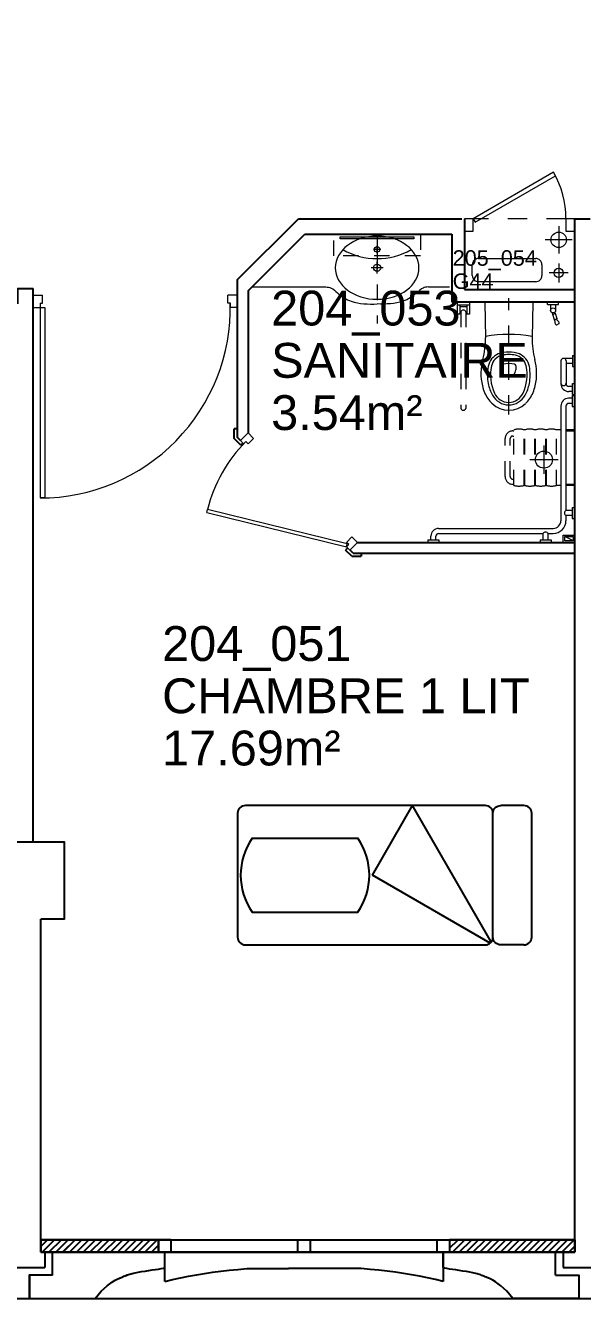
# Model space of a CAD drawing. Header units: metres. Extents: x -5 to 211, y -2 to 116.
# Drawn here: x 201.82 to 205.42, y 47.5 to 55.72 of the extents above; entities that cross this region are included whole.
import ezdxf

# ---------------------------------------------------------------- set-up
doc = ezdxf.new("R2010")
doc.units = ezdxf.units.M
doc.header["$MEASUREMENT"] = 0
for name, pattern in [('AXES2', [1.125, 0.75, -0.125, 0.125, -0.125]), ('CACHÉ', [0.25, 0.125, -0.125]), ('CONTINU', [0]), ('HIDDEN2', [0.1875, 0.125, -0.0625])]:
    doc.linetypes.add(name, pattern=pattern)
doc.layers.get('0').update_dxf_attribs({"linetype": 'CONTINUOUS'})
for name, color, linetype in [('002 poteaux', 7, 'CONTINUOUS'), ('003 murs porteurs', 7, 'CONTINUOUS'), ('004 cloisons', 7, 'CONTINUOUS'), ('004 isolation', 7, 'CONTINUOUS'), ('007 Fenêtre', 7, 'CONTINUOUS'), ('400 Lits', 150, 'CONTINUOUS'), ('A_CHASS', 4, 'CONTINUOUS'), ('A_Etiqu_Gaine', 8, 'CONTINUOUS'), ('A_Etiqu_Gaine_code', 8, 'CONTINUOUS'), ('A_Etiqu_Local', 8, 'CONTINUOUS'), ('A_MURS_CLOI', 7, 'CONTINUOUS'), ('CONTOUR', 54, 'CONTINUOUS')]:
    doc.layers.add(name, color=color, linetype=linetype)
doc.layers.add('A_PORT', color=8, linetype='CONTINUOUS', lineweight=0)
doc.layers.add('A_SANI', color=5, linetype='CONTINU', lineweight=0)
doc.styles.add('Attribut', font='arial.ttf')

# ---------------------------------------------------------------- blocks, each defined once
blk = doc.blocks.new('BROCA5-G971')
at = {"layer": '004 cloisons', "color": 5, "linetype": 'Continuous'}
for p, q in [((57.041283, 2.200203), (57.041283, 2.350212)), ((57.766388, 2.350212), (57.041283, 2.350212)), ((57.766388, 2.250206), (57.766388, 2.350212))]:
    blk.add_line(p, q, dxfattribs=at)
for points in [[(57.316391, 2.050201), (57.336731, 2.07507), (57.3565, 2.096825), (57.375704, 2.115736), (57.394348, 2.132074), (57.412437, 2.14611), (57.429976, 2.158112), (57.446969, 2.168352), (57.463423, 2.1771), (57.479343, 2.184627), (57.494732, 2.191202), (57.494732, 2.191202), (57.502241, 2.194214), (57.509687, 2.197069), (57.517137, 2.199782), (57.52466, 2.202367), (57.532322, 2.204837), (57.540193, 2.207206), (57.548339, 2.209489), (57.556828, 2.211699), (57.565729, 2.21385), (57.575109, 2.215955), (57.575109, 2.215955), (57.595376, 2.220065), (57.617165, 2.224026), (57.639812, 2.227813), (57.66265, 2.231402), (57.685016, 2.234768), (57.706243, 2.237886), (57.725667, 2.240733), (57.742623, 2.243283), (57.756445, 2.245511), (57.766468, 2.247394)], [(57.041283, 2.200203), (56.891388, 2.200203), (56.891388, 2.050201), (57.316391, 2.050201)]]:
    blk.add_lwpolyline(points, dxfattribs=at)
blk = doc.blocks.new('BROCA5-G970')
at = {"layer": '004 cloisons'}
blk.add_blockref('BROCA5-G971', (0, 0), dxfattribs=at)
blk = doc.blocks.new('BROCA4-G1042')
at = {"layer": '004 cloisons', "color": 5, "linetype": 'Continuous'}
for p, q in [((59.566383, 2.350212), (60.291489, 2.350212)), ((59.566383, 2.250206), (59.566383, 2.350212)), ((60.291489, 2.200203), (60.291489, 2.350212))]:
    blk.add_line(p, q, dxfattribs=at)
for points in [[(60.01638, 2.050201), (59.99604, 2.07507), (59.976271, 2.096825), (59.957067, 2.115736), (59.938423, 2.132074), (59.920334, 2.14611), (59.902796, 2.158112), (59.885802, 2.168352), (59.869348, 2.1771), (59.853429, 2.184627), (59.838039, 2.191202), (59.838039, 2.191202), (59.83053, 2.194214), (59.823084, 2.197069), (59.815634, 2.199782), (59.808112, 2.202367), (59.800449, 2.204837), (59.792579, 2.207206), (59.784433, 2.209489), (59.775943, 2.211699), (59.767042, 2.21385), (59.757662, 2.215955), (59.757662, 2.215955), (59.737396, 2.220065), (59.715606, 2.224026), (59.69296, 2.227813), (59.670121, 2.231402), (59.647755, 2.234768), (59.626528, 2.237886), (59.607104, 2.240733), (59.590148, 2.243283), (59.576326, 2.245511), (59.566303, 2.247394)], [(60.291489, 2.200203), (60.441383, 2.200203), (60.441383, 2.050201), (60.01638, 2.050201)]]:
    blk.add_lwpolyline(points, dxfattribs=at)
blk = doc.blocks.new('BROCA4-G1041')
at = {"layer": '004 cloisons'}
blk.add_blockref('BROCA4-G1042', (0, 0), dxfattribs=at)
blk = doc.blocks.new('BROCA4-G972')
at = {"layer": '004 cloisons', "color": 5, "linetype": 'Continuous'}
for p, q in [((57.041283, 2.200203), (57.041283, 2.350212)), ((57.766388, 2.350212), (57.041283, 2.350212)), ((57.766388, 2.250206), (57.766388, 2.350212))]:
    blk.add_line(p, q, dxfattribs=at)
for points in [[(57.316391, 2.050201), (57.336731, 2.07507), (57.3565, 2.096825), (57.375704, 2.115736), (57.394348, 2.132074), (57.412437, 2.14611), (57.429976, 2.158112), (57.446969, 2.168352), (57.463423, 2.1771), (57.479343, 2.184627), (57.494732, 2.191202), (57.494732, 2.191202), (57.502241, 2.194214), (57.509687, 2.197069), (57.517137, 2.199782), (57.52466, 2.202367), (57.532322, 2.204837), (57.540193, 2.207206), (57.548339, 2.209489), (57.556828, 2.211699), (57.565729, 2.21385), (57.575109, 2.215955), (57.575109, 2.215955), (57.595376, 2.220065), (57.617165, 2.224026), (57.639812, 2.227813), (57.66265, 2.231402), (57.685016, 2.234768), (57.706243, 2.237886), (57.725667, 2.240733), (57.742623, 2.243283), (57.756445, 2.245511), (57.766468, 2.247394)], [(57.041283, 2.200203), (56.891388, 2.200203), (56.891388, 2.050201), (57.316391, 2.050201)]]:
    blk.add_lwpolyline(points, dxfattribs=at)
blk = doc.blocks.new('BROCA4-G971')
at = {"layer": '004 cloisons'}
blk.add_blockref('BROCA4-G972', (0, 0), dxfattribs=at)
blk = doc.blocks.new('BROCA4-G968')
at = {"layer": '004 cloisons', "color": 1, "linetype": 'Continuous'}
for p in [(58.296982, 2.243614), (59.035789, 2.243614)]:
    blk.add_line(p, (58.566383, 2.243614), dxfattribs=at)
blk.add_lwpolyline([(57.766388, 2.160209), (57.817545, 2.172672), (57.868563, 2.184034), (57.919652, 2.194367), (57.971023, 2.203737), (58.022887, 2.212214), (58.075455, 2.219867), (58.128938, 2.226765), (58.183546, 2.232976), (58.23949, 2.23857), (58.296982, 2.243614)], dxfattribs=at)
blk = doc.blocks.new('BROCA4-G967')
at = {"layer": '004 cloisons', "color": 1, "linetype": 'Continuous'}
for points in [[(57.766388, 2.160209), (57.766388, 2.350212), (59.566383, 2.350212), (59.566383, 2.160209)], [(59.566383, 2.160209), (59.515226, 2.172672), (59.464209, 2.184034), (59.41312, 2.194367), (59.361748, 2.203737), (59.309884, 2.212214), (59.257316, 2.219867), (59.203833, 2.226765), (59.149225, 2.232976), (59.093281, 2.23857), (59.035789, 2.243614)]]:
    blk.add_lwpolyline(points, dxfattribs=at)
at = {"layer": '004 cloisons'}
blk.add_blockref('BROCA4-G968', (0, 0), dxfattribs=at)
blk = doc.blocks.new('A_Etiqu_Local')
at = {"style": 'Attribut', "flags": 1}
for tag, p in [('CODE_HOPITAL', (-0.4463, 1.9645)), ('CODE_SITE', (-0.4463, 1.7395)), ('CODE_BATIMENT', (-0.4463, 1.5145)), ('CODE_SECTEUR', (-0.4463, 1.2895)), ('CODE_ETAGE', (-0.4463, 1.0645)), ('NOM_NORMALISE', (-0.4463, -0.843)), ('SECTEUR_ACTIVITE', (-0.4463, -1.068)), ('SOUS_SECTEUR_ACTIVITE', (-0.4463, -1.293)), ('VOLUME', (-0.4463, -1.518)), ('SERVICE', (-0.4463, -1.743)), ('CODE_UG', (-0.4463, -1.968)), ('CODE_UA', (-0.4463, -2.193)), ('CODE_POLE', (-0.4463, -2.418)), ('OCCUPANT_EXTERNE', (-0.4463, -2.643)), ('DISPONIBILITE', (-0.4463, -2.868)), ('ACCES_HANDICAPES', (-0.4463, -3.093)), ('NATURE_SOL', (-0.4463, -3.318)), ('RISQUE_LABORATOIRE', (-0.4463, -3.543)), ('AMIANTE', (-0.4463, -3.768))]:
    blk.add_attdef(tag, p, '', height=0.15, dxfattribs=at)
at = {"layer": 'A_Etiqu_Local', "style": 'Attribut'}
for tag, p in [('CODE_PIECE', (-0.4437, 0.5281)), ('NOM_USAGE', (-0.4437, 0.1906)), ('SURFACE', (-0.4437, -0.1469))]:
    blk.add_attdef(tag, p, '', height=0.225, dxfattribs=at)
blk = doc.blocks.new('A_Etiqu_Gaine')
at = {"style": 'Attribut', "flags": 1}
for tag, p in [('CODE_HOPITAL', (-0.4323, 0.8651)), ('CODE_SITE', (-0.4323, 0.7151)), ('CODE_BATIMENT', (-0.4323, 0.5651)), ('CODE_SECTEUR', (-0.4323, 0.4151)), ('CODE_ETAGE', (-0.4323, 0.2651)), ('NOM_NORMALISE', (-0.4323, -0.3349)), ('SECTEUR_ACTIVITE', (-0.4323, -0.4849)), ('SOUS_SECTEUR_ACTIVITE', (-0.4323, -0.6349)), ('SURFACE', (-0.4323, -0.7849)), ('CODE_UG', (-0.4323, -0.9349)), ('CODE_POLE', (-0.4323, -1.0849)), ('AMIANTE', (-0.4323, -1.2349))]:
    blk.add_attdef(tag, p, '', height=0.1, dxfattribs=at)
at = {"layer": 'A_Etiqu_Gaine', "style": 'Attribut'}
blk.add_attdef('NOM_USAGE', (-0.4323, -0.1849), '', height=0.1, dxfattribs=at)
at = {"layer": 'A_Etiqu_Gaine_code', "style": 'Attribut'}
blk.add_attdef('CODE_PIECE', (-0.4323, -0.0349), '', height=0.1, dxfattribs=at)

msp = doc.modelspace()

# ---------------------------------------------------------------- linework, layer by layer
at = {"layer": '002 poteaux', "color": 8, "linetype": 'Continuous'}
msp.add_lwpolyline([(201.7167, 49.9461), (201.5666, 49.9461), (201.5666, 50.4461), (202.0666, 50.4461), (202.0666, 49.9461), (201.9167, 49.9461)], dxfattribs=at)
at = {"layer": '003 murs porteurs', "color": 8, "linetype": 'Continuous'}
for p, q in [((201.9166, 47.7963), (201.9166, 49.9461)), ((202.7562, 47.7963), (201.9162, 47.7963)), ((201.9414, 47.7963), (201.9414, 47.6963)), ((205.3662, 47.7963), (204.4762, 47.7963)), ((205.2914, 47.7963), (205.2914, 47.6963)), ((201.6917, 47.6963), (201.9414, 47.6963)), ((205.2914, 47.6963), (205.5411, 47.6963))]:
    msp.add_line(p, q, dxfattribs=at)
for points in [[(201.9162, 47.7963), (201.9162, 47.8763), (202.7562, 47.8763)], [(202.6762, 47.8763), (202.6762, 47.7963)], [(202.7562, 47.8763), (202.7562, 47.7963)], [(204.4762, 47.7963), (204.4762, 47.8763), (205.3662, 47.8763)], [(204.5562, 47.8763), (204.5562, 47.7963)], [(205.3662, 47.8763), (205.3662, 47.7963)]]:
    msp.add_lwpolyline(points, dxfattribs=at)
at = {"layer": '004 isolation', "color": 8, "linetype": 'Continuous'}
for p, q in [((201.9162, 47.8763), (201.9162, 47.7963)), ((202.7566, 47.8763), (201.9162, 47.8763)), ((201.9599, 47.8763), (201.9162, 47.8327)), ((201.9166, 47.8763), (201.9166, 47.7963)), ((201.9244, 47.7963), (202.0044, 47.8763)), ((202.0486, 47.8763), (201.9682, 47.7963)), ((202.0124, 47.7963), (202.0928, 47.8763)), ((202.1366, 47.8763), (202.0566, 47.7963)), ((202.137, 47.8763), (202.057, 47.7963)), ((202.1008, 47.7963), (202.1808, 47.8763)), ((202.2254, 47.8763), (202.1454, 47.7963)), ((202.1892, 47.7963), (202.2692, 47.8763)), ((202.1896, 47.7963), (202.2696, 47.8763)), ((202.3138, 47.8763), (202.2334, 47.7963)), ((202.278, 47.7963), (202.358, 47.8763)), ((202.4018, 47.8763), (202.3218, 47.7963)), ((202.366, 47.7963), (202.446, 47.8763)), ((202.3663, 47.7963), (202.4464, 47.8763)), ((202.4905, 47.8763), (202.4102, 47.7963)), ((202.4544, 47.7963), (202.5347, 47.8763)), ((202.5786, 47.8763), (202.4986, 47.7963)), ((202.5789, 47.8763), (202.4989, 47.7963)), ((202.5428, 47.7963), (202.6228, 47.8763)), ((202.5431, 47.7963), (202.6231, 47.8763)), ((202.667, 47.8763), (202.587, 47.7963)), ((202.6762, 47.7963), (202.6762, 47.8763)), ((202.6766, 47.7963), (202.6766, 47.8763)), ((202.7566, 47.8763), (202.7566, 47.7963)), ((204.5562, 47.8763), (204.5562, 47.7963)), ((205.3662, 47.8763), (204.5562, 47.8763)), ((204.5673, 47.8763), (204.5562, 47.8652)), ((204.5562, 47.821), (204.6115, 47.8763)), ((204.6557, 47.8763), (204.5757, 47.7963)), ((204.6199, 47.7963), (204.6999, 47.8763)), ((204.7441, 47.8763), (204.6641, 47.7963)), ((204.7083, 47.7963), (204.7883, 47.8763)), ((204.8325, 47.8763), (204.7525, 47.7963)), ((204.7967, 47.7963), (204.8767, 47.8763)), ((204.9209, 47.8763), (204.8409, 47.7963)), ((204.8851, 47.7963), (204.9651, 47.8763)), ((205.0093, 47.8763), (204.9293, 47.7963)), ((204.9735, 47.7963), (205.0535, 47.8763)), ((205.0977, 47.8763), (205.0177, 47.7963)), ((205.0618, 47.7963), (205.1419, 47.8763)), ((205.1861, 47.8763), (205.1061, 47.7963)), ((205.1502, 47.7963), (205.2302, 47.8763)), ((205.2745, 47.8763), (205.1944, 47.7963)), ((205.2387, 47.7963), (205.3187, 47.8763)), ((205.3628, 47.8763), (205.2828, 47.7963)), ((205.3662, 47.7963), (205.3662, 47.8763)), ((201.9162, 47.7963), (202.7566, 47.7963)), ((202.6311, 47.7963), (202.6762, 47.8414)), ((202.6315, 47.7963), (202.6766, 47.8414)), ((202.6766, 47.7972), (202.6757, 47.7963)), ((204.5562, 47.7963), (205.3662, 47.7963)), ((205.327, 47.7963), (205.3662, 47.8355))]:
    msp.add_line(p, q, dxfattribs=at)
at = {"layer": '400 Lits', "color": 8, "linetype": 'Continuous'}
for p, q in [((204.0581, 50.2308), (204.3179, 50.6808)), ((204.8267, 49.7997), (204.3179, 50.6808)), ((205.0376, 50.6808), (204.8876, 50.6808)), ((204.8376, 49.8308), (204.8376, 50.6308)), ((203.2821, 50.4694), (203.9636, 50.4694)), ((204.8187, 49.7917), (204.0581, 50.2308)), ((203.2821, 49.9923), (203.9636, 49.9923)), ((205.0376, 49.7808), (204.8876, 49.7808))]:
    msp.add_line(p, q, dxfattribs=at)
for points in [[(204.7878, 50.6808), (203.2376, 50.6808, 0.414214), (203.1876, 50.6308), (203.1876, 49.8308, 0.414214), (203.2376, 49.7808), (204.7878, 49.7808)], [(204.7876, 49.7808, 0.414213), (204.8376, 49.8308), (204.8376, 50.6308, 0.414214), (204.7876, 50.6808)], [(204.8876, 49.7808, -0.414213), (204.8376, 49.8308), (204.8376, 50.6308, -0.414214), (204.8876, 50.6808)], [(205.0376, 49.7808, 0.414213), (205.0876, 49.8308), (205.0876, 50.6308, 0.414214), (205.0376, 50.6808)]]:
    msp.add_lwpolyline(points, format="xyb", dxfattribs=at)
for start, end in [(145.00777, 214.99254), (325.00791, 34.99193)]:
    msp.add_arc((203.6228, 50.2308), 0.416, start, end, dxfattribs=at)
at = {"layer": 'A_CHASS', "color": 8, "linetype": 'Continuous'}
for p, q in [((202.7562, 47.8763), (204.4762, 47.8763)), ((204.4762, 47.7963), (202.7562, 47.7963))]:
    msp.add_line(p, q, dxfattribs=at)
at = {"layer": 'A_CHASS', "color": 8, "linetype": 'CACHÉ'}
msp.add_line((202.2663, 47.4963), (204.9662, 47.4963), dxfattribs=at)
at = {"layer": 'A_CHASS', "color": 8, "linetype": 'Continuous'}
for points in [[(203.5763, 47.7963), (203.5763, 47.8763)], [(203.6562, 47.8763), (203.6562, 47.7963)]]:
    msp.add_lwpolyline(points, dxfattribs=at)
at = {"layer": 'A_MURS_CLOI', "color": 8, "linetype": 'Continuous'}
for p, q in [((203.1845, 54.0756), (203.5798, 54.4709)), ((203.5798, 54.4709), (204.6364, 54.4709)), ((204.6525, 54.4709), (204.6525, 54.0138)), ((205.3662, 47.7963), (205.3662, 54.4709)), ((205.3662, 54.4709), (205.4662, 54.4709)), ((203.2545, 54.0042), (203.6212, 54.3709)), ((203.6212, 54.3709), (204.5725, 54.3709)), ((204.5725, 54.3709), (204.5725, 53.9338)), ((203.1845, 54.0756), (203.1845, 53.0594)), ((201.8667, 50.4461), (201.8667, 54.0209)), ((203.2545, 54.0042), (203.2545, 53.0878)), ((204.6525, 54.0138), (205.3662, 54.0138)), ((204.5725, 53.9338), (205.367, 53.9338)), ((203.1645, 53.0511), (203.1645, 53.1129)), ((203.1845, 53.1129), (203.1645, 53.1129)), ((203.2082, 53.0074), (203.1645, 53.0511)), ((203.2053, 53.0386), (203.1845, 53.0594)), ((203.2548, 53.0881), (203.2545, 53.0884)), ((203.2082, 53.0074), (203.2224, 53.0216)), ((203.9622, 52.3807), (203.9619, 52.381)), ((203.9622, 52.3807), (205.3662, 52.3807)), ((203.8994, 52.3446), (203.8852, 52.3304)), ((203.925, 52.2907), (203.8852, 52.3304)), ((203.9333, 52.3107), (203.9124, 52.3315)), ((203.9333, 52.3107), (205.3662, 52.3107)), ((203.9868, 52.3107), (203.9868, 52.2907)), ((203.925, 52.2907), (203.9868, 52.2907))]:
    msp.add_line(p, q, dxfattribs=at)
msp.add_lwpolyline([(201.7667, 53.9209), (201.7667, 54.0209), (201.8667, 54.0209)], dxfattribs=at)
at = {"layer": 'A_PORT', "color": 8, "linetype": 'Continuous'}
for p, q in [((205.2289, 54.7708), (204.7095, 54.4709)), ((205.2417, 54.7485), (205.2289, 54.7708)), ((204.7223, 54.4486), (205.2417, 54.7485)), ((204.6525, 54.4709), (204.6525, 54.3909)), ((204.7095, 54.4709), (204.6525, 54.4709)), ((204.7095, 54.4709), (204.7223, 54.4486)), ((204.7095, 54.3909), (204.7095, 54.4709)), ((205.3092, 54.4709), (205.3092, 54.3909)), ((205.3662, 54.4709), (205.3092, 54.4709)), ((205.3662, 54.3909), (205.3662, 54.4709)), ((204.6525, 54.3909), (204.7095, 54.3909)), ((205.3092, 54.3909), (205.3662, 54.3909)), ((201.8667, 53.9772), (201.9266, 53.9772)), ((201.9266, 53.925), (201.9266, 53.9772)), ((203.1246, 53.925), (203.1246, 53.9772)), ((203.1845, 53.9772), (203.1246, 53.9772)), ((201.8667, 53.8972), (201.9406, 53.8972)), ((201.9106, 53.925), (201.9106, 52.6672)), ((201.9106, 53.925), (201.9266, 53.925)), ((201.9406, 53.8972), (201.9406, 52.6672)), ((203.1406, 53.925), (203.1246, 53.925)), ((203.1406, 53.8972), (203.1406, 53.925)), ((203.1845, 53.8972), (203.1406, 53.8972)), ((201.9406, 52.6672), (201.9106, 52.6672))]:
    msp.add_line(p, q, dxfattribs=at)
at = {"layer": 'A_PORT', "color": 8, "linetype": 'CACHÉ'}
msp.add_line((205.3092, 54.4709), (204.7095, 54.4709), dxfattribs=at)
at = {"layer": 'A_PORT', "color": 8}
for p, q in [((202.9881, 52.5733), (202.9928, 52.5927)), ((202.9881, 52.5733), (203.8909, 52.3524)), ((203.8957, 52.3718), (202.9927, 52.5928))]:
    msp.add_line(p, q, dxfattribs=at)
msp.add_lwpolyline([(203.2545, 53.0171), (203.2404, 53.0312), (203.2262, 53.0171), (203.205, 53.0383), (203.2545, 53.0878), (203.2899, 53.0524), (203.2545, 53.0171)], dxfattribs=at)
at = {"layer": 'A_PORT', "color": 8, "linetype": 'Continuous'}
for centre, radius, start, end in [((204.7095, 54.4709), 0.5998, 359.99998, 29.99999), ((201.9106, 53.8972), 1.23, 270, 1.29426)]:
    msp.add_arc(centre, radius, start, end, dxfattribs=at)
at = {"layer": 'A_PORT', "color": 8}
msp.add_arc((203.905, 52.3665), 0.94, 135, 166.07535, dxfattribs=at)
at = {"layer": 'A_SANI', "color": 8, "linetype": 'HIDDEN2', "ltscale": 0.5}
for p, q in [((203.8088, 54.2309), (203.8088, 54.3709)), ((203.8088, 54.3709), (204.3688, 54.3709)), ((204.3688, 54.3709), (204.3688, 54.2309)), ((204.3688, 54.2309), (203.8088, 54.2309)), ((204.6294, 53.8695), (204.6294, 53.2459)), ((204.6624, 53.8695), (204.6624, 53.2459)), ((204.9162, 52.8055), (204.9162, 53.0505)), ((204.9492, 52.8055), (204.9492, 53.0505)), ((204.9662, 53.1005), (204.973, 53.1005)), ((204.9662, 53.0675), (204.973, 53.0675)), ((204.973, 52.7487), (204.973, 53.1073)), ((205.038, 52.7487), (205.038, 53.1073)), ((205.043, 53.1073), (205.038, 53.1073)), ((205.043, 52.7487), (205.043, 53.1073)), ((205.108, 52.7487), (205.108, 53.1073)), ((205.113, 53.1073), (205.108, 53.1073)), ((205.113, 52.7487), (205.113, 53.1073)), ((205.178, 52.7487), (205.178, 53.1073)), ((205.183, 53.1073), (205.178, 53.1073)), ((205.183, 52.7487), (205.183, 53.1073)), ((205.248, 52.7487), (205.248, 53.1073)), ((205.2762, 53.1073), (205.248, 53.1073)), ((205.3662, 53.1073), (205.3092, 53.1073)), ((205.3092, 53.1005), (205.3662, 53.1005)), ((204.9662, 52.7885), (204.973, 52.7885)), ((204.9662, 52.7555), (204.973, 52.7555)), ((205.043, 52.7487), (205.038, 52.7487)), ((205.113, 52.7487), (205.108, 52.7487)), ((205.183, 52.7487), (205.178, 52.7487)), ((205.2762, 52.7487), (205.248, 52.7487)), ((205.3092, 52.7555), (205.3662, 52.7555)), ((205.3662, 52.7487), (205.3092, 52.7487))]:
    msp.add_line(p, q, dxfattribs=at)
at = {"layer": 'A_SANI', "color": 8, "linetype": 'Continuous'}
for p, q in [((203.8498, 54.3405), (203.8498, 54.355)), ((203.8498, 54.355), (204.3262, 54.355)), ((204.3262, 54.355), (204.3262, 54.3405)), ((205.2621, 54.4225), (205.2621, 54.2468)), ((204.3262, 54.3405), (203.8498, 54.3405)), ((204.1127, 54.2727), (204.0649, 54.2727)), ((204.0888, 54.2488), (204.0888, 54.2966)), ((205.35, 54.3347), (205.1743, 54.3347)), ((204.0888, 54.1162), (204.0888, 54.1927)), ((204.7434, 54.2138), (205.1134, 54.2138)), ((204.127, 54.1544), (204.0506, 54.1544)), ((204.7034, 54.1038), (204.7034, 54.1738)), ((205.1534, 54.1738), (205.1534, 54.1038)), ((205.3236, 54.1209), (205.2006, 54.1209)), ((205.2621, 54.1824), (205.2621, 54.0594)), ((203.2807, 54.0304), (203.7577, 54.0304)), ((204.4199, 54.0304), (204.5564, 54.0304)), ((205.1134, 54.0638), (204.7434, 54.0638)), ((204.6069, 53.9338), (204.6069, 53.8543)), ((204.6849, 53.9128), (204.6069, 53.9128)), ((204.6227, 53.9128), (204.6227, 53.8543)), ((204.669, 53.9018), (204.6227, 53.9018)), ((204.6294, 53.8619), (204.6227, 53.8619)), ((204.669, 53.8619), (204.6624, 53.8619)), ((204.669, 53.9128), (204.669, 53.8543)), ((204.6849, 53.9338), (204.6849, 53.8543)), ((205.2612, 53.9338), (205.1905, 53.9338)), ((205.1905, 53.9171), (205.1905, 53.9338)), ((205.1905, 53.9171), (205.2612, 53.9171)), ((205.2094, 53.9171), (205.2094, 53.879)), ((205.2248, 53.8527), (205.2215, 53.8631)), ((205.2397, 53.8575), (205.2368, 53.8666)), ((205.2424, 53.9171), (205.2424, 53.8768)), ((205.2612, 53.9171), (205.2612, 53.9338)), ((204.6227, 53.8543), (204.6069, 53.8543)), ((204.6849, 53.8543), (204.669, 53.8543)), ((205.2408, 53.8579), (205.2236, 53.8524)), ((205.2345, 53.8184), (205.2236, 53.8524)), ((205.2517, 53.8239), (205.2345, 53.8184)), ((205.2382, 53.8109), (205.2357, 53.8187)), ((205.2517, 53.8239), (205.2408, 53.8579)), ((205.2531, 53.8157), (205.2506, 53.8235)), ((205.277, 53.5522), (205.277, 53.4049)), ((205.3503, 53.5687), (205.2935, 53.5687)), ((205.31, 53.5522), (205.31, 53.4049)), ((205.3503, 53.5357), (205.31, 53.5357)), ((205.3503, 53.5876), (205.367, 53.5876)), ((205.3503, 53.5876), (205.3503, 53.5169)), ((205.3503, 53.5169), (205.367, 53.5169)), ((205.3503, 53.3879), (205.327, 53.3879)), ((205.3503, 53.4068), (205.367, 53.4068)), ((205.3503, 53.3361), (205.3503, 53.4068)), ((205.367, 53.4068), (205.367, 53.3361)), ((205.3495, 53.3109), (205.3262, 53.3109)), ((205.3503, 53.3549), (205.327, 53.3549)), ((205.3495, 53.3298), (205.3495, 53.2591)), ((205.3495, 53.3298), (205.3662, 53.3298)), ((205.3503, 53.3361), (205.367, 53.3361)), ((205.2762, 53.2609), (205.2762, 52.5207)), ((205.3092, 53.2609), (205.3092, 52.5862)), ((205.3495, 53.2779), (205.3262, 53.2779)), ((205.3495, 53.2591), (205.3662, 53.2591)), ((205.167, 53.0071), (205.167, 52.8225)), ((205.0747, 52.9148), (205.2593, 52.9148)), ((205.3495, 52.5862), (205.3092, 52.5862)), ((205.3495, 52.5532), (205.3092, 52.5532)), ((205.3092, 52.5532), (205.3092, 52.5207)), ((205.3495, 52.605), (205.3662, 52.605)), ((205.3495, 52.605), (205.3495, 52.5343)), ((205.3662, 52.605), (205.3662, 52.5343)), ((204.486, 52.4707), (205.2262, 52.4707)), ((205.3495, 52.5343), (205.3662, 52.5343)), ((204.4172, 52.3974), (204.4172, 52.3807)), ((204.4172, 52.3974), (204.4879, 52.3974)), ((204.436, 52.3974), (204.436, 52.4207)), ((204.469, 52.3974), (204.469, 52.4207)), ((204.486, 52.4377), (205.1607, 52.4377)), ((204.4879, 52.3974), (204.4879, 52.3807)), ((205.1419, 52.3974), (205.2126, 52.3974)), ((205.1419, 52.3974), (205.1419, 52.3807)), ((205.1419, 52.3807), (205.2126, 52.3807)), ((205.1607, 52.3974), (205.1607, 52.4377)), ((205.1937, 52.4377), (205.2262, 52.4377)), ((205.1937, 52.3974), (205.1937, 52.4377)), ((205.2126, 52.3974), (205.2126, 52.3807)), ((205.2913, 52.3807), (205.2913, 52.4276)), ((205.2913, 52.4276), (205.3663, 52.4276)), ((205.3663, 52.3807), (205.2913, 52.3807)), ((205.3571, 52.3907), (205.3013, 52.4176)), ((205.3013, 52.3907), (205.3013, 52.4176)), ((205.3013, 52.4176), (205.3563, 52.4176)), ((205.3563, 52.3907), (205.3013, 52.3907)), ((205.3563, 52.4176), (205.3563, 52.3907)), ((205.3663, 52.4276), (205.3663, 52.3807))]:
    msp.add_line(p, q, dxfattribs=at)
at = {"layer": 'A_SANI', "color": 8, "linetype": 'AXES2', "ltscale": 0.3}
msp.add_line((204.0888, 54.3709), (204.0888, 53.7942), dxfattribs=at)
at = {"layer": 'A_SANI', "color": 8, "linetype": 'HIDDEN2'}
msp.add_line((204.9397, 53.2055), (204.9397, 53.9577), dxfattribs=at)
at = {"layer": 'A_SANI', "color": 8}
for p, q in [((204.7848, 53.9308), (204.789, 53.7017)), ((205.0917, 53.9338), (204.7878, 53.9338)), ((205.0947, 53.9308), (205.0904, 53.7017)), ((204.8947, 53.5217), (204.8947, 53.495)), ((204.9847, 53.5217), (204.9847, 53.495)), ((203.8909, 52.3807), (203.9263, 52.416)), ((203.905, 52.3665), (203.8909, 52.3807)), ((203.9616, 52.3807), (203.9121, 52.3312)), ((203.9263, 52.416), (203.9616, 52.3807)), ((203.8909, 52.3524), (203.8957, 52.3718)), ((203.8909, 52.3524), (203.905, 52.3665)), ((203.9121, 52.3312), (203.8909, 52.3524))]:
    msp.add_line(p, q, dxfattribs=at)
at = {"layer": 'A_SANI', "color": 8, "linetype": 'Continuous'}
for centre, radius in [((205.2621, 54.3347), 0.05), ((204.0888, 54.2727), 0.0175), ((204.0888, 54.1544), 0.023), ((205.2621, 54.1209), 0.03), ((205.2259, 53.879), 0.0165), ((205.167, 52.9148), 0.055)]:
    msp.add_circle(centre, radius, dxfattribs=at)
for centre, radius, start, end in [((204.0888, 54.661), 0.4476, 240.42755, 299.57245), ((204.7434, 54.1738), 0.04, 89.99924, 179.99933), ((205.1134, 54.1738), 0.04, 0.00067, 90.00076), ((204.7434, 54.1038), 0.04, 179.99924, 269.99933), ((205.1134, 54.1038), 0.04, 269.99924, 359.99933), ((204.6459, 53.8629), 0.0178, 21.92878, 158.07122), ((205.2935, 53.5522), 0.0165, 0, 180), ((205.2935, 53.4095), 0.0165, 180, 360), ((205.327, 53.4049), 0.05, 180, 270), ((205.327, 53.4049), 0.017, 180, 270), ((205.3262, 53.2609), 0.05, 90, 180), ((205.3262, 53.2609), 0.017, 90, 180), ((205.3184, 52.5697), 0.0189, 119.13506, 240.86494), ((204.486, 52.4207), 0.05, 90, 180), ((205.2262, 52.5207), 0.083, 270, 0), ((205.2262, 52.5207), 0.05, 270, 0), ((204.486, 52.4207), 0.017, 90, 180), ((205.1772, 52.4285), 0.0189, 29.13506, 150.86494)]:
    msp.add_arc(centre, radius, start, end, dxfattribs=at)
at = {"layer": 'A_SANI', "color": 8}
for centre, radius, start, end in [((204.7878, 53.9308), 0.003, 90, 181.06398), ((205.0917, 53.9308), 0.003, 358.93602, 90), ((204.2891, 53.6924), 0.5, 344.88729, 1.06398), ((204.94, 52.9138), 0.81, 79.30638, 100.737), ((205.5903, 53.6924), 0.5, 178.93602, 195.11271), ((205.1097, 53.4708), 0.35, 164.88729, 193.11491), ((204.9147, 53.4968), 0.11, 113.12434, 169.41239), ((204.9156, 53.5013), 0.09, 102.10426, 168.0461), ((204.9397, 53.3888), 0.22, 71.94075, 108.05984), ((204.9397, 53.3888), 0.205, 77.89574, 102.10108), ((204.9397, 53.3756), 0.1603, 76.52948, 103.47052), ((204.9638, 53.5013), 0.09, 11.9539, 77.89574), ((204.9647, 53.4968), 0.11, 10.58761, 66.87566), ((204.7697, 53.4708), 0.35, 346.88509, 15.11271), ((205.1015, 53.4619), 0.3, 169.41239, 190.77744), ((205.1015, 53.4619), 0.28, 168.0461, 204.81427), ((204.9047, 53.5217), 0.01, 103.47052, 180), ((204.9397, 53.495), 0.045, 180, 0), ((204.9747, 53.5217), 0.01, 0, 76.52948), ((204.7779, 53.4619), 0.28, 335.18573, 11.9539), ((204.7779, 53.4619), 0.3, 349.22256, 10.58761), ((205.0123, 53.4481), 0.25, 193.11491, 213.63285), ((205.0327, 53.4488), 0.23, 190.77744, 210.66727), ((204.8467, 53.4488), 0.23, 329.33273, 349.22256), ((204.8671, 53.4481), 0.25, 326.36715, 346.88509), ((204.9457, 53.4038), 0.17, 213.63285, 227.43169), ((204.9397, 53.3878), 0.119, 208.24281, 331.74256), ((204.9408, 53.3876), 0.103, 204.81427, 269.38411), ((204.9386, 53.3876), 0.103, 270.61589, 335.18573), ((204.9337, 53.4038), 0.17, 312.56831, 326.36715), ((204.9397, 53.3888), 0.155, 225.31377, 314.66842)]:
    msp.add_arc(centre, radius, start, end, dxfattribs=at)
at = {"layer": 'A_SANI', "color": 8, "linetype": 'HIDDEN2', "ltscale": 0.5}
for centre, radius, start, end in [((204.6459, 53.2512), 0.0173, 197.79386, 342.20614), ((204.9662, 53.0505), 0.05, 90, 180), ((204.9662, 53.0505), 0.017, 90, 180), ((205.0055, 52.995), 0.1169, 73.86503, 106.13497), ((205.0755, 52.995), 0.1169, 73.86503, 106.13497), ((205.1455, 52.995), 0.1169, 73.86503, 106.13497), ((205.2155, 52.995), 0.1169, 73.86503, 106.13497), ((204.9662, 52.8055), 0.05, 180, 270), ((204.9662, 52.8055), 0.017, 180, 270), ((205.0055, 52.8611), 0.1169, 253.86503, 286.13497), ((205.0755, 52.8611), 0.1169, 253.86503, 286.13497), ((205.1455, 52.8611), 0.1169, 253.86503, 286.13497), ((205.2155, 52.8611), 0.1169, 253.86503, 286.13497)]:
    msp.add_arc(centre, radius, start, end, dxfattribs=at)
at = {"layer": 'A_SANI', "color": 8, "linetype": 'Continuous', "extrusion": (0, 0, -1)}
msp.add_ellipse((204.0888, 54.1544), major_axis=(0.27, 0), ratio=0.755556, dxfattribs=at)
at = {"layer": 'A_SANI', "color": 8, "linetype": 'Continuous'}
for points in [[(203.7577, 54.0304), (203.7919, 54.0234), (203.8318, 53.9934), (203.9217, 53.9378), (204.0888, 53.9204)], [(204.4199, 54.0304), (204.3857, 54.0234), (204.3458, 53.9934), (204.2559, 53.9378), (204.0888, 53.9204)], [(205.2382, 53.8109), (205.2376, 53.7997), (205.2447, 53.7863), (205.2539, 53.7876)], [(205.2531, 53.8157), (205.2601, 53.8069), (205.2621, 53.7919), (205.2538, 53.7876)]]:
    msp.add_spline(points, degree=3, dxfattribs=at)
at = {"layer": 'CONTOUR', "color": 8}
msp.add_lwpolyline([(185.4002, 49.721), (187.2502, 49.721), (187.2502, 48.7963), (198.1166, 48.7963), (198.1166, 47.4963), (209.1162, 47.4963), (209.1162, 54.6709), (208.3659, 54.6709), (208.3659, 56.2709), (209.1413, 56.2709), (209.1413, 59.8212), (210.8494, 59.8212), (210.8494, 70.6212), (203.6499, 70.6212), (203.6499, 69.9294), (201.9503, 69.9294), (201.9503, 72.1208), (187.2502, 72.1208), (187.2502, 66.5211), (185.4002, 66.5211)], dxfattribs=at)

# ---------------------------------------------------------------- block references
at = {"layer": '003 murs porteurs', "color": 8}
for name, p in [('BROCA4-G971', (144.9499, 45.4461)), ('BROCA5-G970', (144.9502, 45.4461)), ('BROCA4-G1041', (144.9499, 45.4461))]:
    msp.add_blockref(name, p, dxfattribs=at)
at = {"layer": '007 Fenêtre', "color": 8}
msp.add_blockref('BROCA4-G967', (144.9499, 45.4461), dxfattribs=at)
at = {"layer": 'A_Etiqu_Gaine', "color": 8}
ref = msp.add_blockref('A_Etiqu_Gaine', (205.0094, 54.2024), dxfattribs=at)
ref.add_attrib('CODE_PIECE', '205_054', (204.577, 54.1675), dxfattribs={"layer": 'A_Etiqu_Gaine_code', "height": 0.1, "style": 'Attribut'})
ref.add_attrib('NOM_USAGE', 'G44', (204.577, 54.0175), dxfattribs={"height": 0.1, "style": 'Attribut'})
at = {"layer": 'A_Etiqu_Local', "color": 8}
ref = msp.add_blockref('A_Etiqu_Local', (203.8477, 53.2531), dxfattribs=at)
ref.add_attrib('CODE_PIECE', '204_053', (203.404, 53.7812), dxfattribs={"height": 0.225, "style": 'Attribut'})
ref.add_attrib('NOM_USAGE', 'SANITAIRE', (203.404, 53.4437), dxfattribs={"height": 0.225, "style": 'Attribut'})
ref.add_attrib('SURFACE', '3.54m²', (203.404, 53.1062), dxfattribs={"height": 0.225, "style": 'Attribut'})
ref = msp.add_blockref('A_Etiqu_Local', (203.1432, 51.0865), dxfattribs=at)
ref.add_attrib('CODE_PIECE', '204_051', (202.6995, 51.6146), dxfattribs={"height": 0.225, "style": 'Attribut'})
ref.add_attrib('NOM_USAGE', 'CHAMBRE 1 LIT', (202.6995, 51.2771), dxfattribs={"height": 0.225, "style": 'Attribut'})
ref.add_attrib('SURFACE', '17.69m²', (202.6995, 50.9396), dxfattribs={"height": 0.225, "style": 'Attribut'})

doc.saveas('drawing.dxf')
